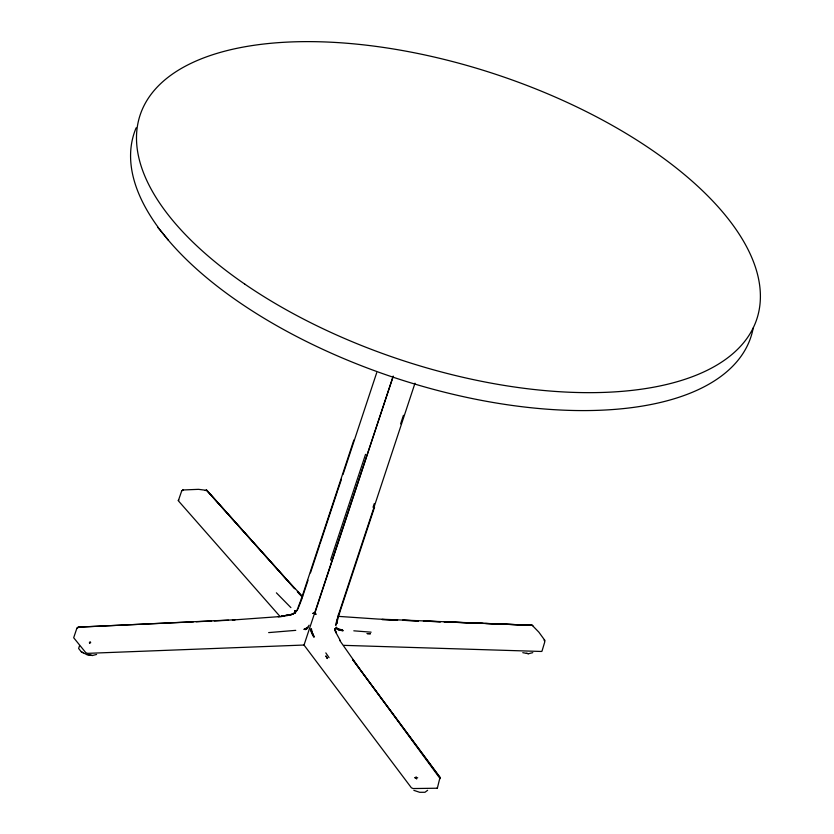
<?xml version="1.0" encoding="UTF-8"?>
<svg xmlns="http://www.w3.org/2000/svg" width="834" height="834" viewBox="0 0 834 834"><rect width="100%" height="100%" fill="white"/><g stroke="black" fill="none" stroke-linecap="round" stroke-linejoin="round"><path stroke-width="1.25" d="M544.79 640.303L544.362 640.825L544.164 640.032L544.79 640.303L538.816 632.109L532.186 625.291L444.47 621.893M337.843 629.211L336.227 627.126L336.039 627.971L337.509 629.461L342.878 630.921C342.784 628.711 337.395 630.066 336.248 627.658L336.342 628.471L338.521 629.503L343.024 630.483L338.531 629.17L338.416 629.826M338.51 614.481L338.698 613.761L335.518 625.229M336.165 625.083L339.448 613.282L374.57 507.114M76.999 627.887L73.684 637.749L85.787 652.668L87.56 653.356L304.003 645.036L411.381 787.786L413.122 788.547L437.339 788.224L440.018 777.413L352.521 659.392L440.018 777.413M291.744 614.564L286.562 615.648L292.89 614.21L295.778 612.344L291.806 614.356L281.496 616.326L291.921 614.304L295.205 612.813L292.682 614.064M343.723 645.349L541.329 651.469L541.964 651.271L544.894 641.482M296.987 610.269L301.314 599.031L353.897 439.987M302.732 596.206L308.017 580.235M310.457 572.854L319.808 544.581M320.214 543.351L337.29 491.726M337.697 490.496L341.44 479.321M342.983 474.515L376.707 372.694M330.587 560.062L365.553 454.353M314.877 613.073L393.252 376.092L304.024 645.047M373.038 507.27L374.257 503.59M400.622 423.881L403.447 415.322M338.74 613.96L414.998 383.202M79.511 645.787L78.615 648.487L81.315 651.823L83.327 652.845M280.057 616.493L178.32 500.765L181.77 490.736L183.126 490.152L181.77 490.736M298.676 607.142L302.367 597.634M298.228 608.309L297.446 609.748M301.46 598.572L301.314 599.031M339.574 612.907L339.448 613.282M309.091 625.177L307.131 628.586L305.15 629.649L307.746 628.075L307.715 627.241M311.676 633.048L312.197 632.672L311.405 628.784L310.832 628.742C310.019 632.38 317.347 643.129 312.197 632.672L314.001 636.853L310.884 630.15L311.322 629.43L311.593 632.047M427.623 790.309L424.965 792.279L419.7 792.3L413.852 790.361M532.916 625.688L531.706 625.239M278.222 616.785L282.257 616.409L237.315 619.672L78.448 627.168L77.114 628.461L78 627.116L193.478 621.851M178.226 500.275L178.872 500.066M205.237 490.465L206.999 490.434L294.141 587.991M86.59 654.502L92.428 655.503L96.598 654.461M526.4 653.324L528.62 653.7L532.79 652.647M281.642 616.284L286.646 615.336M182.709 489.996L198.544 489.329L206.999 490.434M268.642 632.599L295.747 630.358M196.188 621.747L211.638 621.017M214.296 620.913L228.506 620.256M232.405 620.079L235 619.954M168.374 240.234L158.043 227.526L168.374 240.234A324.78 150.464 18.3 0 0 505.592 404.49A324.78 150.464 18.3 0 0 753.206 328.023M414.571 777.757L417.698 777.747M397.589 620.1L381.962 619.495L397.495 620.1M402.801 620.298L418.428 620.892M423.63 621.101L440.56 621.747M402.676 620.298L418.22 620.892M423.401 621.101L440.237 621.747M444.115 621.893L482.98 623.394M485.565 623.488L532.186 625.291L378.073 619.078L337.603 616.316M353.804 630.817L371.14 632.172M522.782 652.688L528.62 653.7M92.428 655.503L86.59 654.502L81.315 651.823M276.388 592.828L290.899 607.611M302.69 596.508L288.939 582.08L206.436 490.048L294.85 588.804M339.594 640.231L361.258 671.12L440.123 778.643M301.71 596.456L297.342 591.577L299.979 594.559M325.813 652.886L329.055 657.661M336.029 632.735L340.397 640.793M336.613 620.142L337.197 623.259M437.266 787.682L437.339 788.224M158.314 227.515A324.78 150.464 18.3 0 1 136.161 127.8M335.049 628.68L335.664 632.141L335.049 628.68M296.758 610.738L294.683 611.676L296.758 610.738M313.657 613.073L312.958 613.376L313.657 613.073M315.982 614.116L315.356 614.304L315.982 614.116M90.009 642.534L89.572 643.379L89.467 642.201L90.416 641.919L90.656 642.712L90.009 642.534M325.958 656.097L327.314 658.506L325.958 656.097M307.35 627.783L304.097 629.305L307.35 627.783M416.176 777.142L415.374 777.507L416.646 778.966L416.176 777.142M296.466 611.145L294.548 610.905L296.466 611.145M370.369 633.725L367.189 633.6L370.369 633.725M335.904 632.579L334.976 629.326L335.904 632.579M244.81 284.133A324.78 150.464 18.3 0 0 754.916 324.145A324.78 150.464 18.3 0 0 345.62 43.149A324.78 150.464 18.3 0 0 244.81 284.133"/></g></svg>
